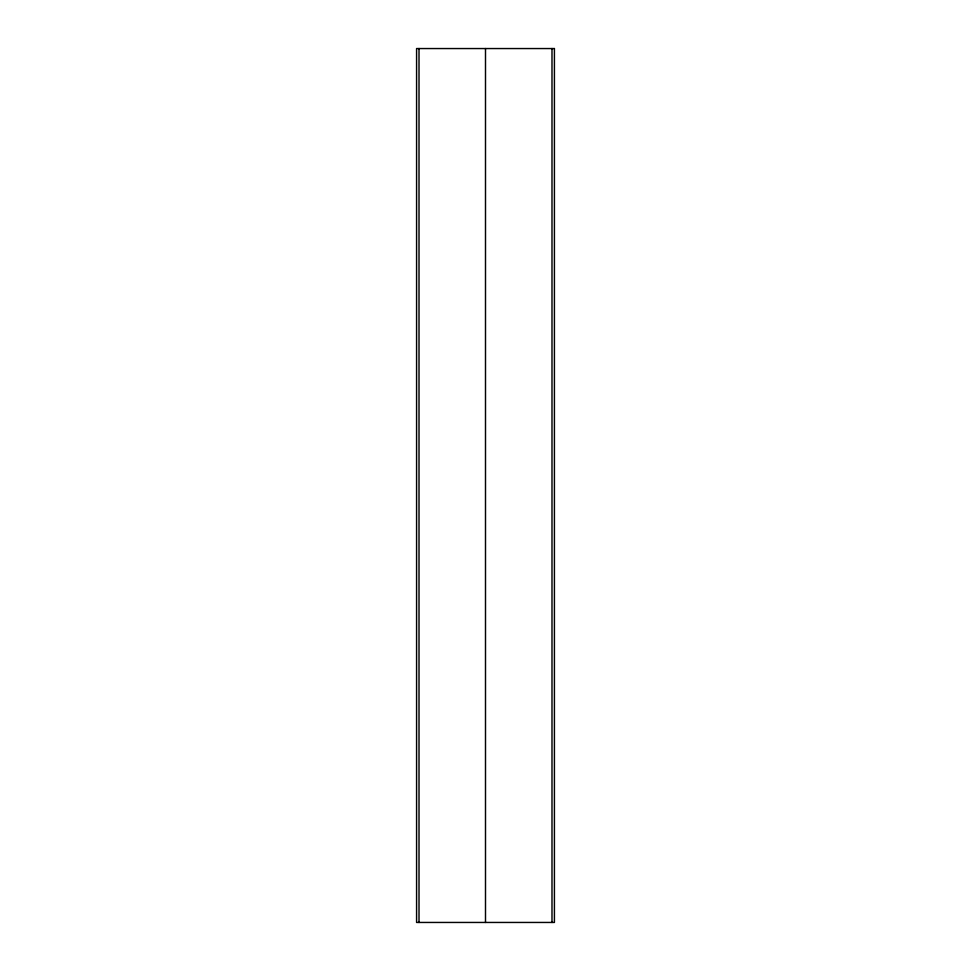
<?xml version="1.0" encoding="UTF-8"?>
<svg xmlns="http://www.w3.org/2000/svg" width="971" height="971" viewBox="0 0 971 971"><rect width="100%" height="100%" fill="white"/><g stroke="black" fill="none" stroke-linecap="round" stroke-linejoin="round"><path stroke-width="1.46" d="M551.989 48.55L551.989 922.45M485.5 48.55L485.5 922.45M419.011 48.55L419.011 922.45M554.417 48.55L416.583 48.55L416.583 922.45L554.417 922.45L554.417 48.55"/></g></svg>
